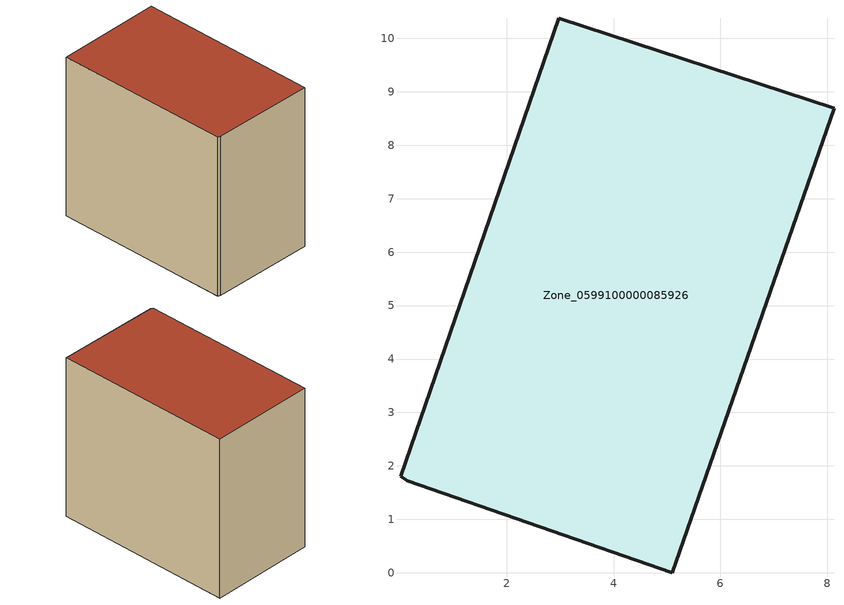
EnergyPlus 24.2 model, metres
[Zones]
Zone_0599100000085926
 floor ground (C_G): 8.12,8.69 5.1,0 0.14,1.72 0.01,1.81 2.97,10.38 z0
 wall outside (C_F): 0.01,1.81 0.14,1.72 5.1,0 8.12,8.69 2.97,10.38 0.01,1.81 z0:8.24
 roof outside (C_R): 5.1,0 8.12,8.69 2.97,10.38 0.01,1.81 0.14,1.72 z8.24
[BUILDING]
Pand.0599100000085926: North Axis=0; Terrain=City; Loads Convergence Tolerance Value=0.04; Temperature Convergence Tolerance Value=0.4; Solar Distribution=FullExterior; Maximum Number of Warmup Days=25; Minimum Number of Warmup Days=1
[Site:Location]
Rotterdam.The.Hague.AP_ZH_NLD Design_Conditions: Latitude=51.96; Longitude=4.45; Time Zone=1; Elevation=-4.5
[SITE:GROUNDTEMPERATURE:BUILDINGSURFACE]
18, 18, 18, 18, 18, 18, 18, 18, 18, 18, 18, 18
[MATERIAL] Thermal Absorptance=0.9; Solar Absorptance=0.7; Visible Absorptance=0.7
Name | Roughness | Thickness | Conductivity | Density | Specific Heat
G.TI.1992-2005 | MediumSmooth | 0.15 | 0.06 | 540 | 1210
F.TI.1992-2005 | Rough | 0.3 | 0.12 | 1920 | 840
R.TI.1992-2005 | MediumRough | 0.2 | 0.08 | 1500 | 1000
[CONSTRUCTION]
C_G: G.TI.1992-2005
C_F: F.TI.1992-2005
C_R: R.TI.1992-2005
[ZONE]
Zone_0599100000085926: Type=1; Multiplier=1; Ceiling Height=Autocalculate; Volume=Autocalculate; Floor Area=autocalculate; Part of Total Floor Area=Yes
[ZONEINFILTRATION:DESIGNFLOWRATE]
Infil_Zone_0599100000085926: Zone or ZoneList or Space or SpaceList=Zone_0599100000085926; Schedule=AlwaysOn; Design Flow Rate Calculation Method=Flow/Area; Flow Rate per Floor Area=0.0015; Constant Term Coefficient=1; Temperature Term Coefficient=0; Velocity Term Coefficient=0; Velocity Squared Term Coefficient=0
[HVACTEMPLATE:ZONE:IDEALLOADSAIRSYSTEM]
Zone_0599100000085926: Maximum Heating Supply Air Temperature=50; Minimum Cooling Supply Air Temperature=13; Maximum Heating Supply Air Humidity Ratio=0.0156; Minimum Cooling Supply Air Humidity Ratio=0.0077; Heating Limit=NoLimit; Cooling Limit=NoLimit; Dehumidification Control Type=ConstantSensibleHeatRatio; Cooling Sensible Heat Ratio=0.7; Dehumidification Setpoint=60; Humidification Control Type=None; Humidification Setpoint=30; Outdoor Air Method=None; Outdoor Air Flow Rate per Person=0.00944; Outdoor Air Flow Rate per Zone Floor Area=0; Outdoor Air Flow Rate per Zone=0; Demand Controlled Ventilation Type=None; Outdoor Air Economizer Type=NoEconomizer; Heat Recovery Type=None; Sensible Heat Recovery Effectiveness=0.7; Latent Heat Recovery Effectiveness=0.65
[ZONECONTROL:THERMOSTAT]
ThermostatControl_Zone_0599100000085926: Zone or ZoneList=Zone_0599100000085926; Control Type Schedule=DualSetpointControlType; Control 1=Thermostat_Zone_0599100000085926; Temperature Difference Between Cutout And Setpoint=0
[THERMOSTATSETPOINT:DUALSETPOINT]
Thermostat_Zone_0599100000085926: Heating Setpoint Temperature Schedule=HeatingSetpoint_Zone_0599100000085926; Cooling Setpoint Temperature Schedule=CoolingSetpoint_Zone_0599100000085926
[SCHEDULE:COMPACT]
HeatingSetpoint_Zone_0599100000085926: Through: 12/31, For: AllDays, Until: 24:00, 21
CoolingSetpoint_Zone_0599100000085926: Through: 12/31, For: AllDays, Until: 24:00, 24
DualSetpointControlType: Through: 12/31, For: AllDays, Until: 24:00, 4
AlwaysOn: Through: 12/31, For: AllDays, Until: 24:00, 1
